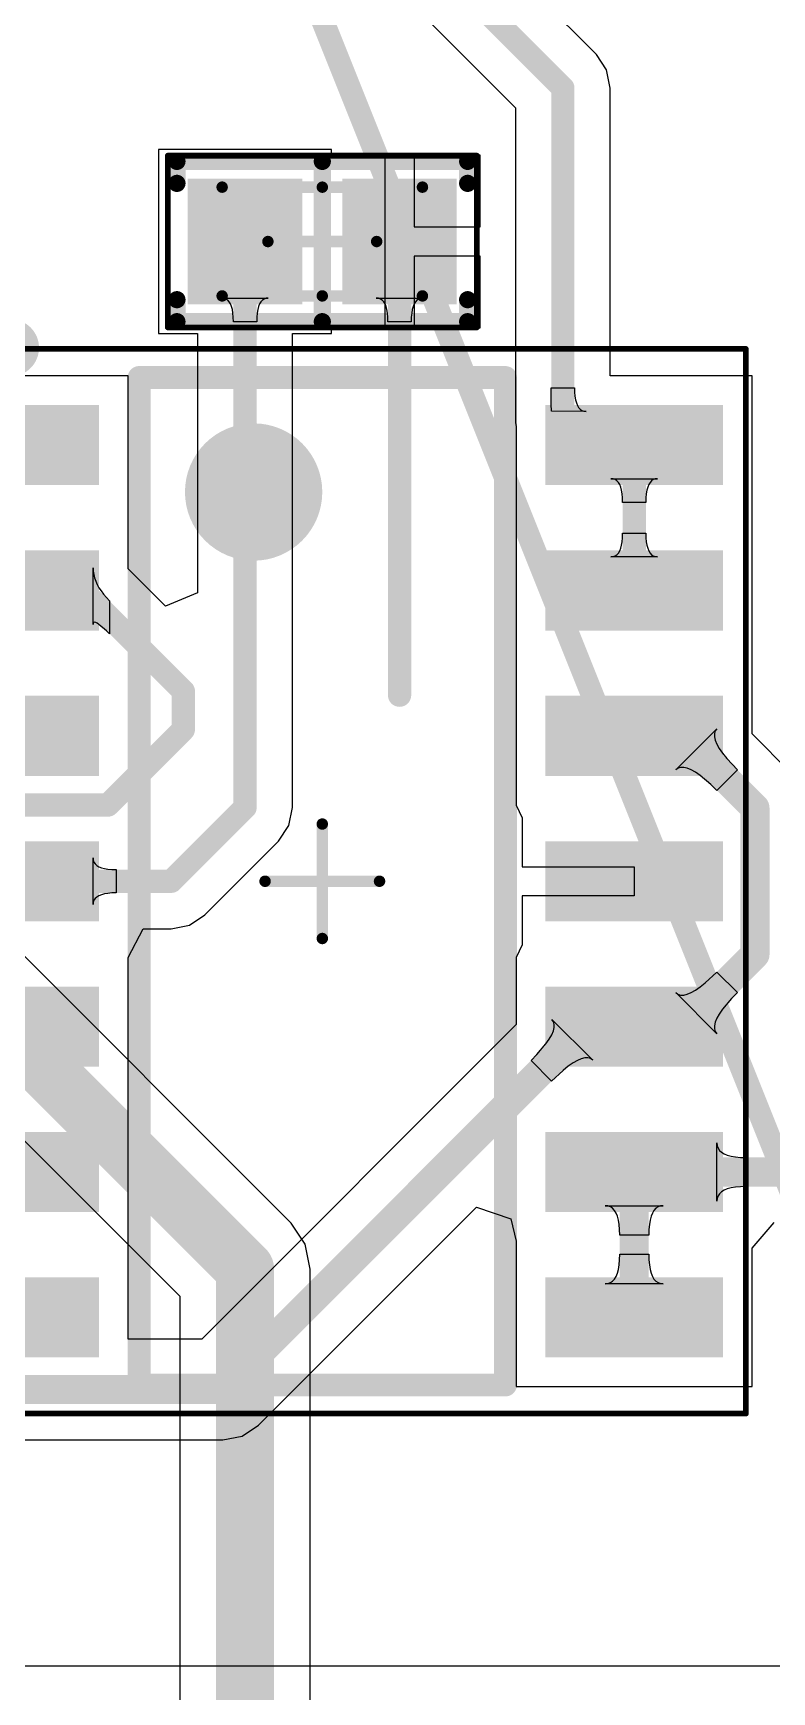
# Model space of a CAD drawing. Header units: inches. Extents: x -0.14 to 3.29, y -0.08 to 7.88.
# Drawn here: x 2.307 to 2.561, y 1.282 to 1.853 of the extents above; entities that cross this region are included whole.
import ezdxf

# ---------------------------------------------------------------- set-up
doc = ezdxf.new("R2010")
doc.units = ezdxf.units.IN
doc.header["$MEASUREMENT"] = 0
for name, color, linetype in [('Bottom Layer', 5, 'Continuous'), ('PCBD Notes', 76, 'Continuous'), ('Top 3D Body', 56, 'Continuous'), ('Top Courtyard', 56, 'Continuous'), ('Top Layer', 1, 'Continuous'), ('Top Overlay', 2, 'Continuous'), ('Top Paste', 8, 'Continuous'), ('Top Solder', 216, 'Continuous')]:
    doc.layers.add(name, color=color, linetype=linetype)

# ---------------------------------------------------------------- blocks, each defined once
blk = doc.blocks.new('34355DA5_B1DA_47C2_A88A_ECF82120A4F7_247')
at = {"layer": 'Top Layer'}
for points in [[(-0.13583, 0.13819), (-0.13583, 0.16181), (-0.07874, 0.16181), (-0.07874, 0.13819)], [(0.07874, 0.13819), (0.07874, 0.16181), (0.13583, 0.16181), (0.13583, 0.13819)], [(-0.13583, 0.08819), (-0.13583, 0.11181), (-0.07874, 0.11181), (-0.07874, 0.08819)], [(0.07874, 0.08819), (0.07874, 0.11181), (0.13583, 0.11181), (0.13583, 0.08819)], [(-0.13583, 0.03819), (-0.13583, 0.06181), (-0.07874, 0.06181), (-0.07874, 0.03819)], [(0.07874, 0.03819), (0.07874, 0.06181), (0.13583, 0.06181), (0.13583, 0.03819)], [(-0.13583, -0.01181), (-0.13583, 0.01181), (-0.07874, 0.01181), (-0.07874, -0.01181)], [(0.07874, -0.01181), (0.07874, 0.01181), (0.13583, 0.01181), (0.13583, -0.01181)], [(-0.13583, -0.06181), (-0.13583, -0.03819), (-0.07874, -0.03819), (-0.07874, -0.06181)], [(0.07874, -0.06181), (0.07874, -0.03819), (0.13583, -0.03819), (0.13583, -0.06181)], [(-0.13583, -0.11181), (-0.13583, -0.08819), (-0.07874, -0.08819), (-0.07874, -0.11181)], [(0.07874, -0.11181), (0.07874, -0.08819), (0.13583, -0.08819), (0.13583, -0.11181)], [(-0.13583, -0.16181), (-0.13583, -0.13819), (-0.07874, -0.13819), (-0.07874, -0.16181)], [(0.07874, -0.16181), (0.07874, -0.13819), (0.13583, -0.13819), (0.13583, -0.16181)]]:
    blk.add_hatch(color=1, dxfattribs=at).paths.add_polyline_path(points)
at = {"layer": 'Top Paste'}
for points in [[(-0.13583, 0.13819), (-0.13583, 0.16181), (-0.07874, 0.16181), (-0.07874, 0.13819)], [(0.07874, 0.13819), (0.07874, 0.16181), (0.13583, 0.16181), (0.13583, 0.13819)], [(-0.13583, 0.08819), (-0.13583, 0.11181), (-0.07874, 0.11181), (-0.07874, 0.08819)], [(0.07874, 0.08819), (0.07874, 0.11181), (0.13583, 0.11181), (0.13583, 0.08819)], [(-0.13583, 0.03819), (-0.13583, 0.06181), (-0.07874, 0.06181), (-0.07874, 0.03819)], [(0.07874, 0.03819), (0.07874, 0.06181), (0.13583, 0.06181), (0.13583, 0.03819)], [(-0.13583, -0.01181), (-0.13583, 0.01181), (-0.07874, 0.01181), (-0.07874, -0.01181)], [(0.07874, -0.01181), (0.07874, 0.01181), (0.13583, 0.01181), (0.13583, -0.01181)], [(-0.13583, -0.06181), (-0.13583, -0.03819), (-0.07874, -0.03819), (-0.07874, -0.06181)], [(0.07874, -0.06181), (0.07874, -0.03819), (0.13583, -0.03819), (0.13583, -0.06181)], [(-0.13583, -0.11181), (-0.13583, -0.08819), (-0.07874, -0.08819), (-0.07874, -0.11181)], [(0.07874, -0.11181), (0.07874, -0.08819), (0.13583, -0.08819), (0.13583, -0.11181)], [(-0.13583, -0.16181), (-0.13583, -0.13819), (-0.07874, -0.13819), (-0.07874, -0.16181)], [(0.07874, -0.16181), (0.07874, -0.13819), (0.13583, -0.13819), (0.13583, -0.16181)]]:
    blk.add_hatch(color=8, dxfattribs=at).paths.add_polyline_path(points)
at = {"layer": 'Top Solder'}
for points in [[(-0.1378, 0.13622), (-0.1378, 0.16378), (-0.07677, 0.16378), (-0.07677, 0.13622)], [(0.07677, 0.13622), (0.07677, 0.16378), (0.13779, 0.16378), (0.13779, 0.13622)], [(-0.1378, 0.08622), (-0.1378, 0.11378), (-0.07677, 0.11378), (-0.07677, 0.08622)], [(0.07677, 0.08622), (0.07677, 0.11378), (0.13779, 0.11378), (0.13779, 0.08622)], [(-0.1378, 0.03622), (-0.1378, 0.06378), (-0.07677, 0.06378), (-0.07677, 0.03622)], [(0.07677, 0.03622), (0.07677, 0.06378), (0.13779, 0.06378), (0.13779, 0.03622)], [(-0.1378, -0.01378), (-0.1378, 0.01378), (-0.07677, 0.01378), (-0.07677, -0.01378)], [(0.07677, -0.01378), (0.07677, 0.01378), (0.13779, 0.01378), (0.13779, -0.01378)], [(-0.1378, -0.06378), (-0.1378, -0.03622), (-0.07677, -0.03622), (-0.07677, -0.06378)], [(0.07677, -0.06378), (0.07677, -0.03622), (0.13779, -0.03622), (0.13779, -0.06378)], [(-0.1378, -0.11378), (-0.1378, -0.08622), (-0.07677, -0.08622), (-0.07677, -0.11378)], [(0.07677, -0.11378), (0.07677, -0.08622), (0.13779, -0.08622), (0.13779, -0.11378)], [(-0.1378, -0.16378), (-0.1378, -0.13622), (-0.07677, -0.13622), (-0.07677, -0.16378)], [(0.07677, -0.16378), (0.07677, -0.13622), (0.13779, -0.13622), (0.13779, -0.16378)]]:
    blk.add_hatch(color=216, dxfattribs=at).paths.add_polyline_path(points)
at = {"layer": 'Top Courtyard'}
for points in [[(-0.14567, -0.18307, 0.00197, 0.00197, 0), (-0.14567, 0.18307, 0.00197, 0.00197, 0)], [(-0.14567, 0.18307, 0.00197, 0.00197, 0), (0.14567, 0.18307, 0.00197, 0.00197, 0)], [(0.14567, -0.18307, 0.00197, 0.00197, 0), (0.14567, 0.18307, 0.00197, 0.00197, 0)], [(0, -0.01969, 0.00394, 0.00394, 0), (0, 0.01968, 0.00394, 0.00394, 0)], [(-0.01969, 0, 0.00394, 0.00394, 0), (0.01968, 0, 0.00394, 0.00394, 0)], [(-0.14567, -0.18307, 0.00197, 0.00197, 0), (0.14567, -0.18307, 0.00197, 0.00197, 0)]]:
    blk.add_lwpolyline(points, format="xyseb", dxfattribs=at)
for points in [[(-0.14616, 0.18307, 0.000984, 0.000984, 1), (-0.14518, 0.18307, 0.000984, 0.000984, 1)], [(-0.14616, 0.18307, 0.000984, 0.000984, 1), (-0.14518, 0.18307, 0.000984, 0.000984, 1)], [(0.14518, 0.18307, 0.000984, 0.000984, 1), (0.14616, 0.18307, 0.000984, 0.000984, 1)], [(0.14518, 0.18307, 0.000984, 0.000984, 1), (0.14616, 0.18307, 0.000984, 0.000984, 1)], [(-0.00098, 0.01968, 0.00197, 0.00197, 1), (0.00098, 0.01968, 0.00197, 0.00197, 1)], [(-0.02067, 0, 0.00197, 0.00197, 1), (-0.0187, 0, 0.00197, 0.00197, 1)], [(0.0187, 0, 0.00197, 0.00197, 1), (0.02067, 0, 0.00197, 0.00197, 1)], [(-0.00098, -0.01969, 0.00197, 0.00197, 1), (0.00098, -0.01969, 0.00197, 0.00197, 1)], [(-0.14616, -0.18307, 0.000984, 0.000984, 1), (-0.14518, -0.18307, 0.000984, 0.000984, 1)], [(-0.14616, -0.18307, 0.000984, 0.000984, 1), (-0.14518, -0.18307, 0.000984, 0.000984, 1)], [(0.14518, -0.18307, 0.000984, 0.000984, 1), (0.14616, -0.18307, 0.000984, 0.000984, 1)], [(0.14518, -0.18307, 0.000984, 0.000984, 1), (0.14616, -0.18307, 0.000984, 0.000984, 1)]]:
    blk.add_lwpolyline(points, format="xyseb", close=True, dxfattribs=at)
at = {"layer": 'Top Overlay'}
for points in [[(-0.10236, 0.18346, 0.00984, 0.00984, 1), (-0.1122, 0.18346, 0.00984, 0.00984, 1)], [(-0.11467, 0.18346, 0.00492, 0.00492, 1), (-0.10974, 0.18346, 0.00492, 0.00492, 1)], [(-0.10482, 0.18346, 0.00492, 0.00492, 1), (-0.0999, 0.18346, 0.00492, 0.00492, 1)], [(-0.06496, 0.17323, 0.00394, 0.00394, 1), (-0.06102, 0.17323, 0.00394, 0.00394, 1)], [(-0.06496, 0.17323, 0.00394, 0.00394, 1), (-0.06102, 0.17323, 0.00394, 0.00394, 1)], [(0.06102, 0.17323, 0.00394, 0.00394, 1), (0.06496, 0.17323, 0.00394, 0.00394, 1)], [(0.06102, 0.17323, 0.00394, 0.00394, 1), (0.06496, 0.17323, 0.00394, 0.00394, 1)], [(-0.01181, 0.13386, 0.02362, 0.02362, 1), (-0.03543, 0.13386, 0.02362, 0.02362, 1)], [(-0.04134, 0.13386, 0.01181, 0.01181, 1), (-0.02953, 0.13386, 0.01181, 0.01181, 1)], [(-0.01772, 0.13386, 0.01181, 0.01181, 1), (-0.00591, 0.13386, 0.01181, 0.01181, 1)], [(-0.06496, -0.17323, 0.00394, 0.00394, 1), (-0.06102, -0.17323, 0.00394, 0.00394, 1)], [(-0.06496, -0.17323, 0.00394, 0.00394, 1), (-0.06102, -0.17323, 0.00394, 0.00394, 1)], [(0.06102, -0.17323, 0.00394, 0.00394, 1), (0.06496, -0.17323, 0.00394, 0.00394, 1)], [(0.06102, -0.17323, 0.00394, 0.00394, 1), (0.06496, -0.17323, 0.00394, 0.00394, 1)]]:
    blk.add_lwpolyline(points, format="xyseb", close=True, dxfattribs=at)
for points in [[(-0.06299, -0.17323, 0.00787, 0.00787, 0), (-0.06299, 0.17323, 0.00787, 0.00787, 0)], [(-0.06299, 0.17323, 0.00787, 0.00787, 0), (0.06299, 0.17323, 0.00787, 0.00787, 0)], [(0.06299, -0.17323, 0.00787, 0.00787, 0), (0.06299, 0.17323, 0.00787, 0.00787, 0)], [(-0.06299, -0.17323, 0.00787, 0.00787, 0), (0.06299, -0.17323, 0.00787, 0.00787, 0)]]:
    blk.add_lwpolyline(points, format="xyseb", dxfattribs=at)
blk = doc.blocks.new('CAP_0603_1608_462')
at = {"layer": 'Top Layer'}
for points in [[(-0.04429, -0.01968), (-0.04429, 0.01969), (-0.00886, 0.01969), (-0.00886, -0.01968)], [(0.00886, -0.01968), (0.00886, 0.01969), (0.04429, 0.01969), (0.04429, -0.01968)]]:
    blk.add_hatch(color=1, dxfattribs=at).paths.add_polyline_path(points)
at = {"layer": 'Top Paste'}
for points in [[(-0.04429, -0.01968), (-0.04429, 0.01969), (-0.00886, 0.01969), (-0.00886, -0.01968)], [(0.00886, -0.01968), (0.00886, 0.01969), (0.04429, 0.01969), (0.04429, -0.01968)]]:
    blk.add_hatch(color=8, dxfattribs=at).paths.add_polyline_path(points)
at = {"layer": 'Top Solder'}
for points in [[(-0.04626, -0.02165), (-0.04626, 0.02165), (-0.00689, 0.02165), (-0.00689, -0.02165)], [(0.00689, -0.02165), (0.00689, 0.02165), (0.04626, 0.02165), (0.04626, -0.02165)]]:
    blk.add_hatch(color=216, dxfattribs=at).paths.add_polyline_path(points)
at = {"layer": 'Top 3D Body'}
for points in [[(-0.03445, -0.0187, 0.00394, 0.00394, 0), (-0.03445, 0.0187, 0.00394, 0.00394, 0)], [(-0.03445, 0.0187, 0.00394, 0.00394, 0), (0.03445, 0.0187, 0.00394, 0.00394, 0)], [(0.03445, -0.0187, 0.00394, 0.00394, 0), (0.03445, 0.0187, 0.00394, 0.00394, 0)], [(-0.03445, -0.0187, 0.00394, 0.00394, 0), (0.03445, -0.0187, 0.00394, 0.00394, 0)]]:
    blk.add_lwpolyline(points, format="xyseb", dxfattribs=at)
for points in [[(-0.03543, 0.0187, 0.00197, 0.00197, 1), (-0.03347, 0.0187, 0.00197, 0.00197, 1)], [(-0.03543, 0.0187, 0.00197, 0.00197, 1), (-0.03347, 0.0187, 0.00197, 0.00197, 1)], [(0.03346, 0.0187, 0.00197, 0.00197, 1), (0.03543, 0.0187, 0.00197, 0.00197, 1)], [(0.03346, 0.0187, 0.00197, 0.00197, 1), (0.03543, 0.0187, 0.00197, 0.00197, 1)], [(-0.03543, -0.0187, 0.00197, 0.00197, 1), (-0.03347, -0.0187, 0.00197, 0.00197, 1)], [(-0.03543, -0.0187, 0.00197, 0.00197, 1), (-0.03347, -0.0187, 0.00197, 0.00197, 1)], [(0.03346, -0.0187, 0.00197, 0.00197, 1), (0.03543, -0.0187, 0.00197, 0.00197, 1)], [(0.03346, -0.0187, 0.00197, 0.00197, 1), (0.03543, -0.0187, 0.00197, 0.00197, 1)]]:
    blk.add_lwpolyline(points, format="xyseb", close=True, dxfattribs=at)
at = {"layer": 'Top Courtyard'}
for points in [[(-0.05315, -0.02953, 0.00197, 0.00197, 0), (-0.05315, 0.02953, 0.00197, 0.00197, 0)], [(-0.05315, 0.02953, 0.00197, 0.00197, 0), (0.05315, 0.02953, 0.00197, 0.00197, 0)], [(0.05315, -0.02953, 0.00197, 0.00197, 0), (0.05315, 0.02953, 0.00197, 0.00197, 0)], [(0, -0.0187, 0.00394, 0.00394, 0), (0, 0.0187, 0.00394, 0.00394, 0)], [(-0.0187, 0, 0.00394, 0.00394, 0), (0.0187, 0, 0.00394, 0.00394, 0)], [(-0.05315, -0.02953, 0.00197, 0.00197, 0), (0.05315, -0.02953, 0.00197, 0.00197, 0)]]:
    blk.add_lwpolyline(points, format="xyseb", dxfattribs=at)
for points in [[(-0.05364, 0.02953, 0.000984, 0.000984, 1), (-0.05266, 0.02953, 0.000984, 0.000984, 1)], [(-0.05364, 0.02953, 0.000984, 0.000984, 1), (-0.05266, 0.02953, 0.000984, 0.000984, 1)], [(0.05266, 0.02953, 0.000984, 0.000984, 1), (0.05364, 0.02953, 0.000984, 0.000984, 1)], [(0.05266, 0.02953, 0.000984, 0.000984, 1), (0.05364, 0.02953, 0.000984, 0.000984, 1)], [(-0.00098, 0.0187, 0.00197, 0.00197, 1), (0.00098, 0.0187, 0.00197, 0.00197, 1)], [(-0.01969, 0, 0.00197, 0.00197, 1), (-0.01772, 0, 0.00197, 0.00197, 1)], [(0.01772, 0, 0.00197, 0.00197, 1), (0.01968, 0, 0.00197, 0.00197, 1)], [(-0.00098, -0.0187, 0.00197, 0.00197, 1), (0.00098, -0.0187, 0.00197, 0.00197, 1)], [(-0.05364, -0.02953, 0.000984, 0.000984, 1), (-0.05266, -0.02953, 0.000984, 0.000984, 1)], [(-0.05364, -0.02953, 0.000984, 0.000984, 1), (-0.05266, -0.02953, 0.000984, 0.000984, 1)], [(0.05266, -0.02953, 0.000984, 0.000984, 1), (0.05364, -0.02953, 0.000984, 0.000984, 1)], [(0.05266, -0.02953, 0.000984, 0.000984, 1), (0.05364, -0.02953, 0.000984, 0.000984, 1)]]:
    blk.add_lwpolyline(points, format="xyseb", close=True, dxfattribs=at)
at = {"layer": 'Top Overlay'}
for points in [[(-0.05, 0.02756, 0.00591, 0.00591, 0), (0.05, 0.02756, 0.00591, 0.00591, 0)], [(-0.05, 0.02, 0.00591, 0.00591, 0), (-0.05, 0.02756, 0.00591, 0.00591, 0)], [(0, -0.02756, 0.00591, 0.00591, 0), (0, 0.02756, 0.00591, 0.00591, 0)], [(0.05, 0.02, 0.00591, 0.00591, 0), (0.05, 0.02756, 0.00591, 0.00591, 0)], [(-0.05, -0.02756, 0.00591, 0.00591, 0), (-0.05, -0.02, 0.00591, 0.00591, 0)], [(0.05, -0.02756, 0.00591, 0.00591, 0), (0.05, -0.02, 0.00591, 0.00591, 0)], [(-0.05, -0.02756, 0.00591, 0.00591, 0), (0.05, -0.02756, 0.00591, 0.00591, 0)]]:
    blk.add_lwpolyline(points, format="xyseb", dxfattribs=at)
for points in [[(-0.05148, 0.02756, 0.00295, 0.00295, 1), (-0.04852, 0.02756, 0.00295, 0.00295, 1)], [(-0.05148, 0.02756, 0.00295, 0.00295, 1), (-0.04852, 0.02756, 0.00295, 0.00295, 1)], [(-0.00148, 0.02756, 0.00295, 0.00295, 1), (0.00148, 0.02756, 0.00295, 0.00295, 1)], [(0.04852, 0.02756, 0.00295, 0.00295, 1), (0.05148, 0.02756, 0.00295, 0.00295, 1)], [(0.04852, 0.02756, 0.00295, 0.00295, 1), (0.05148, 0.02756, 0.00295, 0.00295, 1)], [(-0.05148, 0.02, 0.00295, 0.00295, 1), (-0.04852, 0.02, 0.00295, 0.00295, 1)], [(0.04852, 0.02, 0.00295, 0.00295, 1), (0.05148, 0.02, 0.00295, 0.00295, 1)], [(-0.05148, -0.02, 0.00295, 0.00295, 1), (-0.04852, -0.02, 0.00295, 0.00295, 1)], [(0.04852, -0.02, 0.00295, 0.00295, 1), (0.05148, -0.02, 0.00295, 0.00295, 1)], [(-0.05148, -0.02756, 0.00295, 0.00295, 1), (-0.04852, -0.02756, 0.00295, 0.00295, 1)], [(-0.05148, -0.02756, 0.00295, 0.00295, 1), (-0.04852, -0.02756, 0.00295, 0.00295, 1)], [(-0.00148, -0.02756, 0.00295, 0.00295, 1), (0.00148, -0.02756, 0.00295, 0.00295, 1)], [(0.04852, -0.02756, 0.00295, 0.00295, 1), (0.05148, -0.02756, 0.00295, 0.00295, 1)], [(0.04852, -0.02756, 0.00295, 0.00295, 1), (0.05148, -0.02756, 0.00295, 0.00295, 1)]]:
    blk.add_lwpolyline(points, format="xyseb", close=True, dxfattribs=at)

msp = doc.modelspace()

# ---------------------------------------------------------------- linework, layer by layer
at = {"layer": 'Bottom Layer'}
for p, q in [((2.39598, 1.44346), (2.27183, 1.56761)), ((2.24011, 1.53589), (2.35769, 1.41831)), ((2.40084, 1.43618), (2.39598, 1.44346)), ((2.40255, 1.4276), (2.40084, 1.43618)), ((2.40255, 1.2139), (2.40255, 1.4276)), ((2.35769, 1.41831), (2.35769, 1.2139))]:
    msp.add_line(p, q, dxfattribs=at)
for points in [[(2.24669, 1.56102, 0.02, 0.02, 0), (2.38012, 1.4276, 0.02, 0.02, 0)], [(2.38012, 1.20078, 0.02, 0.02, 0), (2.38012, 1.4276, 0.02, 0.02, 0)]]:
    msp.add_lwpolyline(points, format="xyseb", dxfattribs=at)
msp.add_lwpolyline([(2.37512, 1.4276, 0.01, 0.01, 1), (2.38512, 1.4276, 0.01, 0.01, 1)], format="xyseb", close=True, dxfattribs=at)
msp.add_lwpolyline([(2.37512, 1.4276, 0.01, 0.01, 1), (2.38512, 1.4276, 0.01, 0.01, 1)], format="xyseb", close=True, dxfattribs=at)
at = {"layer": 'PCBD Notes'}
msp.add_lwpolyline([(0, 7.87402, 0.00787, 0.00787, 0), (3.14961, 0, 0.00787, 0.00787, 0)], format="xyseb", dxfattribs=at)
at = {"layer": 'Top Layer'}
for p, q in [((2.50097, 1.84533), (2.45876, 1.88754)), ((2.44047, 1.85969), (2.47312, 1.82704)), ((2.5045, 1.84004), (2.50097, 1.84533)), ((2.50575, 1.8338), (2.5045, 1.84004)), ((2.50575, 1.73484), (2.50575, 1.8338)), ((2.47312, 1.82704), (2.47312, 1.71884)), ((2.40983, 1.81271), (2.3504, 1.81271)), ((2.3504, 1.81271), (2.3504, 1.74934)), ((2.40983, 1.81071), (2.40983, 1.81271)), ((2.42827, 1.81071), (2.40983, 1.81071)), ((2.42827, 1.78102), (2.42827, 1.81071)), ((2.46098, 1.81071), (2.43827, 1.81071)), ((2.43827, 1.81071), (2.43827, 1.78602)), ((2.46098, 1.78602), (2.46098, 1.81071)), ((2.43827, 1.78602), (2.46098, 1.78602)), ((2.42827, 1.75134), (2.42827, 1.78102)), ((2.46098, 1.77602), (2.43827, 1.77602)), ((2.43827, 1.77602), (2.43827, 1.75134)), ((2.46098, 1.75134), (2.46098, 1.77602)), ((2.37288, 1.7615), (2.37212, 1.76158)), ((2.37212, 1.76158), (2.38812, 1.76158)), ((2.37356, 1.76125), (2.37288, 1.7615)), ((2.37416, 1.76085), (2.37356, 1.76125)), ((2.37468, 1.76028), (2.37416, 1.76085)), ((2.37512, 1.75955), (2.37468, 1.76028)), ((2.37548, 1.75866), (2.37512, 1.75955)), ((2.37576, 1.7576), (2.37548, 1.75866)), ((2.37596, 1.75638), (2.37576, 1.7576)), ((2.38448, 1.7576), (2.38428, 1.75638)), ((2.38476, 1.75866), (2.38448, 1.7576)), ((2.38512, 1.75955), (2.38476, 1.75866)), ((2.38556, 1.76028), (2.38512, 1.75955)), ((2.38608, 1.76085), (2.38556, 1.76028)), ((2.38668, 1.76125), (2.38608, 1.76085)), ((2.38736, 1.7615), (2.38668, 1.76125)), ((2.38812, 1.76158), (2.38736, 1.7615)), ((2.42603, 1.7615), (2.42527, 1.76158)), ((2.42527, 1.76158), (2.44127, 1.76158)), ((2.42671, 1.76125), (2.42603, 1.7615)), ((2.42731, 1.76085), (2.42671, 1.76125)), ((2.42783, 1.76028), (2.42731, 1.76085)), ((2.42827, 1.75955), (2.42783, 1.76028)), ((2.42863, 1.75866), (2.42827, 1.75955)), ((2.42891, 1.7576), (2.42863, 1.75866)), ((2.42911, 1.75638), (2.42891, 1.7576)), ((2.43763, 1.7576), (2.43743, 1.75638)), ((2.43791, 1.75866), (2.43763, 1.7576)), ((2.43827, 1.75955), (2.43791, 1.75866)), ((2.43871, 1.76028), (2.43827, 1.75955)), ((2.43923, 1.76085), (2.43871, 1.76028)), ((2.43983, 1.76125), (2.43923, 1.76085)), ((2.44051, 1.7615), (2.43983, 1.76125)), ((2.44127, 1.76158), (2.44051, 1.7615)), ((2.37608, 1.755), (2.37596, 1.75638)), ((2.37612, 1.75346), (2.37608, 1.755)), ((2.38412, 1.75346), (2.37612, 1.75346)), ((2.38416, 1.755), (2.38412, 1.75346)), ((2.38428, 1.75638), (2.38416, 1.755)), ((2.40983, 1.74934), (2.40983, 1.75134)), ((2.40983, 1.75134), (2.42827, 1.75134)), ((2.42923, 1.755), (2.42911, 1.75638)), ((2.42927, 1.75346), (2.42923, 1.755)), ((2.43727, 1.75346), (2.42927, 1.75346)), ((2.43731, 1.755), (2.43727, 1.75346)), ((2.43743, 1.75638), (2.43731, 1.755)), ((2.43827, 1.75134), (2.46098, 1.75134)), ((2.3504, 1.74934), (2.3638, 1.74934)), ((2.3638, 1.74934), (2.3638, 1.66024)), ((2.39643, 1.58639), (2.39643, 1.74934)), ((2.39643, 1.74934), (2.40983, 1.74934)), ((2.33995, 1.73484), (2.25887, 1.73484)), ((2.33995, 1.68721), (2.33995, 1.73484)), ((2.55452, 1.73484), (2.50575, 1.73484)), ((2.55452, 1.68721), (2.55452, 1.73484)), ((2.48543, 1.73072), (2.49343, 1.73072)), ((2.48546, 1.72472), (2.48543, 1.73072)), ((2.49343, 1.73072), (2.49347, 1.72918)), ((2.49347, 1.72918), (2.49359, 1.7278)), ((2.48551, 1.72304), (2.48546, 1.72472)), ((2.48553, 1.7228), (2.48551, 1.72304)), ((2.48555, 1.72272), (2.48553, 1.7228)), ((2.49743, 1.7226), (2.48555, 1.72272)), ((2.49359, 1.7278), (2.49379, 1.72659)), ((2.49379, 1.72659), (2.49407, 1.72554)), ((2.49407, 1.72554), (2.49443, 1.72465)), ((2.49443, 1.72465), (2.49487, 1.72391)), ((2.49487, 1.72391), (2.49539, 1.72334)), ((2.49539, 1.72334), (2.49599, 1.72293)), ((2.49599, 1.72293), (2.49667, 1.72268)), ((2.49667, 1.72268), (2.49743, 1.7226)), ((2.47312, 1.71884), (2.47343, 1.71726)), ((2.47343, 1.71726), (2.47343, 1.68721)), ((2.50674, 1.69937), (2.50598, 1.69945)), ((2.50598, 1.69945), (2.52198, 1.69945)), ((2.50742, 1.69913), (2.50674, 1.69937)), ((2.50802, 1.69872), (2.50742, 1.69913)), ((2.50854, 1.69815), (2.50802, 1.69872)), ((2.50898, 1.69742), (2.50854, 1.69815)), ((2.50934, 1.69653), (2.50898, 1.69742)), ((2.50962, 1.69547), (2.50934, 1.69653)), ((2.50982, 1.69426), (2.50962, 1.69547)), ((2.50994, 1.69288), (2.50982, 1.69426)), ((2.51814, 1.69426), (2.51802, 1.69288)), ((2.51834, 1.69547), (2.51814, 1.69426)), ((2.51862, 1.69653), (2.51834, 1.69547)), ((2.51898, 1.69742), (2.51862, 1.69653)), ((2.51942, 1.69815), (2.51898, 1.69742)), ((2.51994, 1.69872), (2.51942, 1.69815)), ((2.52054, 1.69913), (2.51994, 1.69872)), ((2.52122, 1.69937), (2.52054, 1.69913)), ((2.52198, 1.69945), (2.52122, 1.69937)), ((2.50998, 1.69133), (2.50994, 1.69288)), ((2.51798, 1.69133), (2.50998, 1.69133)), ((2.51802, 1.69288), (2.51798, 1.69133)), ((2.33995, 1.68483), (2.33995, 1.68721)), ((2.33995, 1.68721), (2.33995, 1.68721)), ((2.33995, 1.66841), (2.33995, 1.68483)), ((2.33995, 1.68483), (2.33995, 1.68483)), ((2.47343, 1.68721), (2.47343, 1.68721)), ((2.47343, 1.68721), (2.47343, 1.68483)), ((2.47343, 1.68483), (2.47343, 1.68483)), ((2.47343, 1.68483), (2.47343, 1.63721)), ((2.55452, 1.68483), (2.55452, 1.68721)), ((2.55452, 1.68721), (2.55452, 1.68721)), ((2.55452, 1.63721), (2.55452, 1.68483)), ((2.55452, 1.68483), (2.55452, 1.68483)), ((2.50962, 1.67657), (2.50982, 1.67779)), ((2.50982, 1.67779), (2.50994, 1.67917)), ((2.50994, 1.67917), (2.50998, 1.68072)), ((2.50998, 1.68072), (2.51798, 1.68072)), ((2.51798, 1.68072), (2.51802, 1.67917)), ((2.51802, 1.67917), (2.51814, 1.67779)), ((2.51814, 1.67779), (2.51834, 1.67657)), ((2.50598, 1.6726), (2.50674, 1.67268)), ((2.52198, 1.6726), (2.50598, 1.6726)), ((2.50674, 1.67268), (2.50742, 1.67292)), ((2.50742, 1.67292), (2.50802, 1.67333)), ((2.50802, 1.67333), (2.50854, 1.67389)), ((2.50854, 1.67389), (2.50898, 1.67463)), ((2.50898, 1.67463), (2.50934, 1.67552)), ((2.50934, 1.67552), (2.50962, 1.67657)), ((2.51834, 1.67657), (2.51862, 1.67552)), ((2.51862, 1.67552), (2.51898, 1.67463)), ((2.51898, 1.67463), (2.51942, 1.67389)), ((2.51942, 1.67389), (2.51994, 1.67333)), ((2.51994, 1.67333), (2.52054, 1.67292)), ((2.52054, 1.67292), (2.52122, 1.67268)), ((2.52122, 1.67268), (2.52198, 1.6726)), ((2.32783, 1.64933), (2.32783, 1.66877)), ((2.32783, 1.66877), (2.32789, 1.66764)), ((2.32789, 1.66764), (2.32806, 1.66651)), ((2.32806, 1.66651), (2.32834, 1.66538)), ((2.35272, 1.65564), (2.33995, 1.66841)), ((2.32834, 1.66538), (2.32874, 1.66425)), ((2.32874, 1.66425), (2.32925, 1.66311)), ((2.32925, 1.66311), (2.32987, 1.66198)), ((2.32987, 1.66198), (2.33061, 1.66085)), ((2.33061, 1.66085), (2.33145, 1.65972)), ((2.3638, 1.66024), (2.35272, 1.65564)), ((2.33145, 1.65972), (2.33242, 1.65859)), ((2.33242, 1.65859), (2.33349, 1.65746)), ((2.33349, 1.65746), (2.33349, 1.64614)), ((2.32789, 1.64975), (2.32783, 1.64933)), ((2.32806, 1.65), (2.32789, 1.64975)), ((2.32834, 1.65008), (2.32806, 1.65)), ((2.32874, 1.65001), (2.32834, 1.65008)), ((2.32925, 1.64977), (2.32874, 1.65001)), ((2.32987, 1.64937), (2.32925, 1.64977)), ((2.33242, 1.64719), (2.32987, 1.64937)), ((2.33349, 1.64614), (2.33242, 1.64719)), ((2.47343, 1.63721), (2.47343, 1.63721)), ((2.47343, 1.63721), (2.47343, 1.63483)), ((2.55452, 1.63483), (2.55452, 1.63721)), ((2.55452, 1.63721), (2.55452, 1.63721)), ((2.47343, 1.63483), (2.47343, 1.63483)), ((2.47343, 1.63483), (2.47343, 1.58721)), ((2.55452, 1.61173), (2.55452, 1.63483)), ((2.55452, 1.63483), (2.55452, 1.63483)), ((2.52826, 1.59933), (2.5424, 1.61348)), ((2.54183, 1.6127), (2.54155, 1.61178)), ((2.54155, 1.61178), (2.54155, 1.61072)), ((2.54155, 1.61072), (2.54183, 1.60952)), ((2.5424, 1.61348), (2.54183, 1.6127)), ((2.54183, 1.60952), (2.5424, 1.60817)), ((2.56778, 1.59847), (2.55452, 1.61173)), ((2.5424, 1.60817), (2.54325, 1.60669)), ((2.54325, 1.60669), (2.54438, 1.60506)), ((2.54438, 1.60506), (2.54579, 1.60329)), ((2.54579, 1.60329), (2.54947, 1.59933)), ((2.52904, 1.5999), (2.52826, 1.59933)), ((2.52995, 1.60018), (2.52904, 1.5999)), ((2.53102, 1.60018), (2.52995, 1.60018)), ((2.53222, 1.5999), (2.53102, 1.60018)), ((2.53356, 1.59933), (2.53222, 1.5999)), ((2.53505, 1.59848), (2.53356, 1.59933)), ((2.53667, 1.59735), (2.53505, 1.59848)), ((2.54035, 1.59424), (2.53667, 1.59735)), ((2.54947, 1.59933), (2.5424, 1.59226)), ((2.5424, 1.59226), (2.54035, 1.59424)), ((2.39519, 1.58015), (2.39643, 1.58639)), ((2.47343, 1.58721), (2.47343, 1.58721)), ((2.47343, 1.58721), (2.47543, 1.58283)), ((2.39165, 1.57486), (2.39519, 1.58015)), ((2.47543, 1.58283), (2.47543, 1.56602)), ((2.36628, 1.54949), (2.39165, 1.57486)), ((2.32783, 1.55302), (2.32783, 1.56902)), ((2.32783, 1.56902), (2.32791, 1.56826)), ((2.32791, 1.56826), (2.32815, 1.56758)), ((2.32815, 1.56758), (2.32855, 1.56698)), ((2.32855, 1.56698), (2.32911, 1.56646)), ((2.32911, 1.56646), (2.32983, 1.56602)), ((2.32983, 1.56602), (2.33071, 1.56566)), ((2.33071, 1.56566), (2.33175, 1.56538)), ((2.33175, 1.56538), (2.33295, 1.56518)), ((2.33295, 1.56518), (2.33431, 1.56506)), ((2.33431, 1.56506), (2.33583, 1.56502)), ((2.33583, 1.56502), (2.33583, 1.55702)), ((2.47543, 1.56602), (2.51398, 1.56602)), ((2.51398, 1.56602), (2.51398, 1.55602)), ((2.32791, 1.55378), (2.32783, 1.55302)), ((2.32815, 1.55446), (2.32791, 1.55378)), ((2.32855, 1.55506), (2.32815, 1.55446)), ((2.32911, 1.55558), (2.32855, 1.55506)), ((2.32983, 1.55602), (2.32911, 1.55558)), ((2.33071, 1.55638), (2.32983, 1.55602)), ((2.33175, 1.55666), (2.33071, 1.55638)), ((2.33295, 1.55686), (2.33175, 1.55666)), ((2.33431, 1.55698), (2.33295, 1.55686)), ((2.33583, 1.55702), (2.33431, 1.55698)), ((2.51398, 1.55602), (2.47543, 1.55602)), ((2.47543, 1.55602), (2.47543, 1.53921)), ((2.35475, 1.54471), (2.36099, 1.54595)), ((2.36099, 1.54595), (2.36628, 1.54949)), ((2.33995, 1.53483), (2.34508, 1.54471)), ((2.34508, 1.54471), (2.35475, 1.54471)), ((2.33995, 1.49684), (2.33995, 1.53483)), ((2.47543, 1.53921), (2.47343, 1.53483)), ((2.47343, 1.53483), (2.47343, 1.53483)), ((2.47343, 1.53483), (2.47343, 1.51173)), ((2.53844, 1.52611), (2.5424, 1.52979)), ((2.5424, 1.52979), (2.54947, 1.52272)), ((2.53356, 1.52272), (2.53505, 1.52356)), ((2.53505, 1.52356), (2.53667, 1.52469)), ((2.53667, 1.52469), (2.53844, 1.52611)), ((2.5424, 1.50857), (2.52826, 1.52272)), ((2.52826, 1.52272), (2.52903, 1.52215)), ((2.52903, 1.52215), (2.52995, 1.52187)), ((2.52995, 1.52187), (2.53101, 1.52187)), ((2.53101, 1.52187), (2.53222, 1.52215)), ((2.53222, 1.52215), (2.53356, 1.52272)), ((2.54749, 1.52066), (2.54438, 1.51699)), ((2.54947, 1.52272), (2.54749, 1.52066)), ((2.47343, 1.51173), (2.36525, 1.40355)), ((2.48623, 1.51271), (2.48567, 1.51348)), ((2.48567, 1.51348), (2.49969, 1.49945)), ((2.4865, 1.5118), (2.48623, 1.51271)), ((2.48649, 1.51074), (2.4865, 1.5118)), ((2.54183, 1.51253), (2.54155, 1.51133)), ((2.5424, 1.51388), (2.54183, 1.51253)), ((2.54325, 1.51536), (2.5424, 1.51388)), ((2.54438, 1.51699), (2.54325, 1.51536)), ((2.48361, 1.50509), (2.48475, 1.50672)), ((2.48475, 1.50672), (2.48561, 1.5082)), ((2.48561, 1.5082), (2.48619, 1.50954)), ((2.48619, 1.50954), (2.48649, 1.51074)), ((2.54155, 1.51133), (2.54155, 1.51027)), ((2.54155, 1.51027), (2.54183, 1.50935)), ((2.54183, 1.50935), (2.5424, 1.50857)), ((2.47848, 1.49933), (2.48047, 1.50139)), ((2.48047, 1.50139), (2.48361, 1.50509)), ((2.49696, 1.50027), (2.49576, 1.49997)), ((2.49802, 1.50028), (2.49696, 1.50027)), ((2.49893, 1.50001), (2.49802, 1.50028)), ((2.33995, 1.48721), (2.33995, 1.49684)), ((2.48555, 1.49226), (2.47848, 1.49933)), ((2.48953, 1.49596), (2.48555, 1.49226)), ((2.49131, 1.49739), (2.48953, 1.49596)), ((2.49294, 1.49853), (2.49131, 1.49739)), ((2.49442, 1.49939), (2.49294, 1.49853)), ((2.49576, 1.49997), (2.49442, 1.49939)), ((2.49969, 1.49945), (2.49893, 1.50001)), ((2.33995, 1.48483), (2.33995, 1.48721)), ((2.33995, 1.48721), (2.33995, 1.48721)), ((2.33995, 1.43721), (2.33995, 1.48483)), ((2.33995, 1.48483), (2.33995, 1.48483)), ((2.5424, 1.45102), (2.5424, 1.47102)), ((2.5424, 1.47102), (2.5425, 1.47007)), ((2.5425, 1.47007), (2.5428, 1.46922)), ((2.5428, 1.46922), (2.5433, 1.46847)), ((2.5433, 1.46847), (2.544, 1.46782)), ((2.544, 1.46782), (2.5449, 1.46727)), ((2.5449, 1.46727), (2.546, 1.46682)), ((2.546, 1.46682), (2.5473, 1.46647)), ((2.5473, 1.46647), (2.5488, 1.46622)), ((2.5488, 1.46622), (2.5505, 1.46607)), ((2.5505, 1.46607), (2.5524, 1.46602)), ((2.5524, 1.46602), (2.5524, 1.45602)), ((2.5449, 1.45477), (2.544, 1.45422)), ((2.546, 1.45522), (2.5449, 1.45477)), ((2.5473, 1.45557), (2.546, 1.45522)), ((2.5488, 1.45582), (2.5473, 1.45557)), ((2.5505, 1.45597), (2.5488, 1.45582)), ((2.5524, 1.45602), (2.5505, 1.45597)), ((2.38469, 1.37396), (2.4597, 1.44896)), ((2.4597, 1.44896), (2.47157, 1.4449)), ((2.50493, 1.44935), (2.50398, 1.44945)), ((2.50398, 1.44945), (2.52398, 1.44945)), ((2.50578, 1.44905), (2.50493, 1.44935)), ((2.50653, 1.44854), (2.50578, 1.44905)), ((2.52218, 1.44905), (2.52143, 1.44854)), ((2.52303, 1.44935), (2.52218, 1.44905)), ((2.52398, 1.44945), (2.52303, 1.44935)), ((2.5425, 1.45197), (2.5424, 1.45102)), ((2.5428, 1.45282), (2.5425, 1.45197)), ((2.5433, 1.45357), (2.5428, 1.45282)), ((2.544, 1.45422), (2.5433, 1.45357)), ((2.47157, 1.4449), (2.47343, 1.43721)), ((2.50718, 1.44783), (2.50653, 1.44854)), ((2.50773, 1.44692), (2.50718, 1.44783)), ((2.50818, 1.44581), (2.50773, 1.44692)), ((2.50853, 1.44449), (2.50818, 1.44581)), ((2.50878, 1.44298), (2.50853, 1.44449)), ((2.51943, 1.44449), (2.51918, 1.44298)), ((2.51978, 1.44581), (2.51943, 1.44449)), ((2.52023, 1.44692), (2.51978, 1.44581)), ((2.52078, 1.44783), (2.52023, 1.44692)), ((2.52143, 1.44854), (2.52078, 1.44783)), ((2.55452, 1.43484), (2.56211, 1.44369)), ((2.50893, 1.44126), (2.50878, 1.44298)), ((2.50898, 1.43933), (2.50893, 1.44126)), ((2.51898, 1.43933), (2.50898, 1.43933)), ((2.51903, 1.44126), (2.51898, 1.43933)), ((2.51918, 1.44298), (2.51903, 1.44126)), ((2.33995, 1.43483), (2.33995, 1.43721)), ((2.33995, 1.43721), (2.33995, 1.43721)), ((2.33995, 1.42521), (2.33995, 1.43483)), ((2.33995, 1.43483), (2.33995, 1.43483)), ((2.47343, 1.43721), (2.47343, 1.43484)), ((2.47343, 1.43484), (2.47343, 1.43484)), ((2.47343, 1.43484), (2.47343, 1.38721)), ((2.50893, 1.43079), (2.50898, 1.43272)), ((2.50898, 1.43272), (2.51898, 1.43272)), ((2.51898, 1.43272), (2.51903, 1.43079)), ((2.55452, 1.38721), (2.55452, 1.43484)), ((2.50773, 1.42513), (2.50818, 1.42624)), ((2.50818, 1.42624), (2.50853, 1.42755)), ((2.50853, 1.42755), (2.50878, 1.42907)), ((2.50878, 1.42907), (2.50893, 1.43079)), ((2.51903, 1.43079), (2.51918, 1.42907)), ((2.51918, 1.42907), (2.51943, 1.42755)), ((2.51943, 1.42755), (2.51978, 1.42624)), ((2.51978, 1.42624), (2.52023, 1.42513)), ((2.33995, 1.40355), (2.33995, 1.42521)), ((2.50398, 1.4226), (2.50493, 1.4227)), ((2.52398, 1.4226), (2.50398, 1.4226)), ((2.50493, 1.4227), (2.50578, 1.423)), ((2.50578, 1.423), (2.50653, 1.42351)), ((2.50653, 1.42351), (2.50718, 1.42421)), ((2.50718, 1.42421), (2.50773, 1.42513)), ((2.52023, 1.42513), (2.52078, 1.42421)), ((2.52078, 1.42421), (2.52143, 1.42351)), ((2.52143, 1.42351), (2.52218, 1.423)), ((2.52218, 1.423), (2.52303, 1.4227)), ((2.52303, 1.4227), (2.52398, 1.4226)), ((2.36525, 1.40355), (2.33995, 1.40355)), ((2.47343, 1.38721), (2.55452, 1.38721)), ((2.37243, 1.36888), (2.37907, 1.3702)), ((2.37907, 1.3702), (2.38469, 1.37396)), ((2.26548, 1.36888), (2.37243, 1.36888)), ((2.66329, 1.29106), (2.07891, 1.29106))]:
    msp.add_line(p, q, dxfattribs=at)
for points in [[(2.44723, 1.876, 0.008, 0.008, 0), (2.48943, 1.8338, 0.008, 0.008, 0)], [(2.48943, 1.71884, 0.008, 0.008, 0), (2.48943, 1.8338, 0.008, 0.008, 0)], [(2.38012, 1.58639, 0.008, 0.008, 0), (2.38012, 1.78102, 0.008, 0.008, 0)], [(2.43327, 1.625, 0.008, 0.008, 0), (2.43327, 1.78102, 0.008, 0.008, 0)], [(2.48943, 1.71884, 0.008, 0.008, 0), (2.49724, 1.71102, 0.008, 0.008, 0)], [(2.49724, 1.71102, 0.008, 0.008, 0), (2.51398, 1.71102, 0.008, 0.008, 0)], [(2.51398, 1.66102, 0.008, 0.008, 0), (2.51398, 1.71102, 0.008, 0.008, 0)], [(2.29941, 1.66102, 0.008, 0.008, 0), (2.32427, 1.66102, 0.008, 0.008, 0)], [(2.32427, 1.66102, 0.008, 0.008, 0), (2.35889, 1.6264, 0.008, 0.008, 0)], [(2.35889, 1.61318, 0.008, 0.008, 0), (2.35889, 1.6264, 0.008, 0.008, 0)], [(2.33292, 1.58721, 0.008, 0.008, 0), (2.35889, 1.61318, 0.008, 0.008, 0)], [(2.51398, 1.61102, 0.01, 0.01, 0), (2.53071, 1.61102, 0.01, 0.01, 0)], [(2.53071, 1.61102, 0.01, 0.01, 0), (2.55552, 1.58621, 0.01, 0.01, 0)], [(2.23643, 1.58721, 0.008, 0.008, 0), (2.33292, 1.58721, 0.008, 0.008, 0)], [(2.35475, 1.56102, 0.008, 0.008, 0), (2.38012, 1.58639, 0.008, 0.008, 0)], [(2.55552, 1.53583, 0.01, 0.01, 0), (2.55552, 1.58621, 0.01, 0.01, 0)], [(2.29941, 1.56102, 0.008, 0.008, 0), (2.35475, 1.56102, 0.008, 0.008, 0)], [(2.49724, 1.56102, 0.008, 0.008, 0), (2.51398, 1.56102, 0.008, 0.008, 0)], [(2.53071, 1.51102, 0.01, 0.01, 0), (2.55552, 1.53583, 0.01, 0.01, 0)], [(2.37243, 1.38621, 0.01, 0.01, 0), (2.49724, 1.51102, 0.01, 0.01, 0)], [(2.49724, 1.51102, 0.01, 0.01, 0), (2.51398, 1.51102, 0.01, 0.01, 0)], [(2.51398, 1.51102, 0.01, 0.01, 0), (2.53071, 1.51102, 0.01, 0.01, 0)], [(2.51398, 1.41102, 0.01, 0.01, 0), (2.51398, 1.46102, 0.01, 0.01, 0)], [(2.51398, 1.46102, 0.01, 0.01, 0), (2.60228, 1.46102, 0.01, 0.01, 0)], [(2.26548, 1.38621, 0.01, 0.01, 0), (2.37243, 1.38621, 0.01, 0.01, 0)]]:
    msp.add_lwpolyline(points, format="xyseb", dxfattribs=at)
for points in [[(2.48743, 1.8338, 0.004, 0.004, 1), (2.49143, 1.8338, 0.004, 0.004, 1)], [(2.48743, 1.8338, 0.004, 0.004, 1), (2.49143, 1.8338, 0.004, 0.004, 1)], [(2.37812, 1.78102, 0.004, 0.004, 1), (2.38212, 1.78102, 0.004, 0.004, 1)], [(2.43127, 1.78102, 0.004, 0.004, 1), (2.43527, 1.78102, 0.004, 0.004, 1)], [(2.48743, 1.71884, 0.004, 0.004, 1), (2.49143, 1.71884, 0.004, 0.004, 1)], [(2.48743, 1.71884, 0.004, 0.004, 1), (2.49143, 1.71884, 0.004, 0.004, 1)], [(2.49524, 1.71102, 0.004, 0.004, 1), (2.49924, 1.71102, 0.004, 0.004, 1)], [(2.49524, 1.71102, 0.004, 0.004, 1), (2.49924, 1.71102, 0.004, 0.004, 1)], [(2.51198, 1.71102, 0.004, 0.004, 1), (2.51598, 1.71102, 0.004, 0.004, 1)], [(2.51198, 1.71102, 0.004, 0.004, 1), (2.51598, 1.71102, 0.004, 0.004, 1)], [(2.32227, 1.66102, 0.004, 0.004, 1), (2.32627, 1.66102, 0.004, 0.004, 1)], [(2.32227, 1.66102, 0.004, 0.004, 1), (2.32627, 1.66102, 0.004, 0.004, 1)], [(2.51198, 1.66102, 0.004, 0.004, 1), (2.51598, 1.66102, 0.004, 0.004, 1)], [(2.35689, 1.6264, 0.004, 0.004, 1), (2.36089, 1.6264, 0.004, 0.004, 1)], [(2.35689, 1.6264, 0.004, 0.004, 1), (2.36089, 1.6264, 0.004, 0.004, 1)], [(2.43127, 1.625, 0.004, 0.004, 1), (2.43527, 1.625, 0.004, 0.004, 1)], [(2.35689, 1.61318, 0.004, 0.004, 1), (2.36089, 1.61318, 0.004, 0.004, 1)], [(2.35689, 1.61318, 0.004, 0.004, 1), (2.36089, 1.61318, 0.004, 0.004, 1)], [(2.51148, 1.61102, 0.005, 0.005, 1), (2.51648, 1.61102, 0.005, 0.005, 1)], [(2.52821, 1.61102, 0.005, 0.005, 1), (2.53321, 1.61102, 0.005, 0.005, 1)], [(2.52821, 1.61102, 0.005, 0.005, 1), (2.53321, 1.61102, 0.005, 0.005, 1)], [(2.33092, 1.58721, 0.004, 0.004, 1), (2.33492, 1.58721, 0.004, 0.004, 1)], [(2.33092, 1.58721, 0.004, 0.004, 1), (2.33492, 1.58721, 0.004, 0.004, 1)], [(2.37812, 1.58639, 0.004, 0.004, 1), (2.38212, 1.58639, 0.004, 0.004, 1)], [(2.37812, 1.58639, 0.004, 0.004, 1), (2.38212, 1.58639, 0.004, 0.004, 1)], [(2.55302, 1.58621, 0.005, 0.005, 1), (2.55802, 1.58621, 0.005, 0.005, 1)], [(2.55302, 1.58621, 0.005, 0.005, 1), (2.55802, 1.58621, 0.005, 0.005, 1)], [(2.35275, 1.56102, 0.004, 0.004, 1), (2.35675, 1.56102, 0.004, 0.004, 1)], [(2.35275, 1.56102, 0.004, 0.004, 1), (2.35675, 1.56102, 0.004, 0.004, 1)], [(2.49524, 1.56102, 0.004, 0.004, 1), (2.49924, 1.56102, 0.004, 0.004, 1)], [(2.51198, 1.56102, 0.004, 0.004, 1), (2.51598, 1.56102, 0.004, 0.004, 1)], [(2.55302, 1.53583, 0.005, 0.005, 1), (2.55802, 1.53583, 0.005, 0.005, 1)], [(2.55302, 1.53583, 0.005, 0.005, 1), (2.55802, 1.53583, 0.005, 0.005, 1)], [(2.49474, 1.51102, 0.005, 0.005, 1), (2.49974, 1.51102, 0.005, 0.005, 1)], [(2.49474, 1.51102, 0.005, 0.005, 1), (2.49974, 1.51102, 0.005, 0.005, 1)], [(2.51148, 1.51102, 0.005, 0.005, 1), (2.51648, 1.51102, 0.005, 0.005, 1)], [(2.51148, 1.51102, 0.005, 0.005, 1), (2.51648, 1.51102, 0.005, 0.005, 1)], [(2.52821, 1.51102, 0.005, 0.005, 1), (2.53321, 1.51102, 0.005, 0.005, 1)], [(2.52821, 1.51102, 0.005, 0.005, 1), (2.53321, 1.51102, 0.005, 0.005, 1)], [(2.51148, 1.46102, 0.005, 0.005, 1), (2.51648, 1.46102, 0.005, 0.005, 1)], [(2.51148, 1.46102, 0.005, 0.005, 1), (2.51648, 1.46102, 0.005, 0.005, 1)], [(2.51148, 1.41102, 0.005, 0.005, 1), (2.51648, 1.41102, 0.005, 0.005, 1)], [(2.36993, 1.38621, 0.005, 0.005, 1), (2.37493, 1.38621, 0.005, 0.005, 1)], [(2.36993, 1.38621, 0.005, 0.005, 1), (2.37493, 1.38621, 0.005, 0.005, 1)]]:
    msp.add_lwpolyline(points, format="xyseb", close=True, dxfattribs=at)

# ---------------------------------------------------------------- block references
for name, p in [('CAP_0603_1608_462', (2.40669, 1.78102)), ('34355DA5_B1DA_47C2_A88A_ECF82120A4F7_247', (2.40669, 1.56102))]:
    msp.add_blockref(name, p)

doc.saveas('drawing.dxf')
